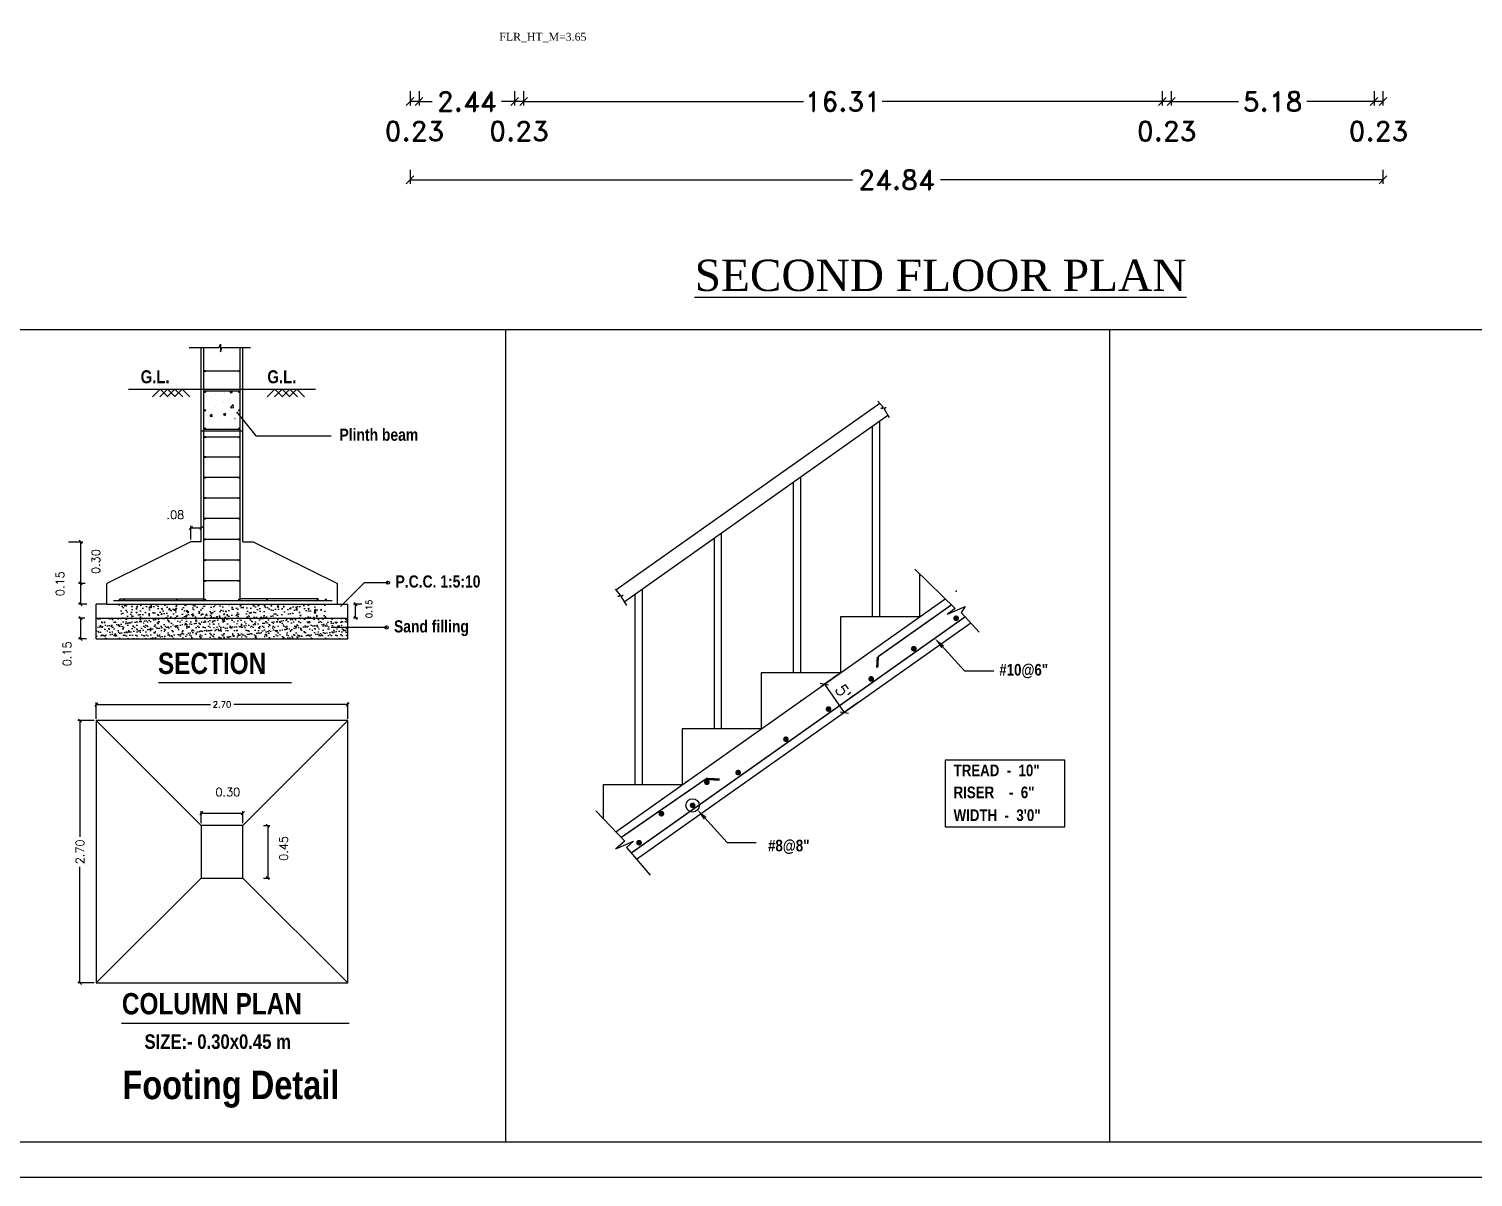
# Model space of a CAD drawing. Header units: metres. Extents: x 0 to 2856, y 0 to 1718.
# Drawn here: x 2762.41 to 2799.29, y 1574.68 to 1604 of the extents above; entities that cross this region are included whole.
import ezdxf

# ---------------------------------------------------------------- set-up
doc = ezdxf.new("R2010")
doc.units = ezdxf.units.M
doc.header["$MEASUREMENT"] = 0
doc.layers.add('BLK_1_FLR_2_STAIR_1', color=1, linetype='Continuous')
doc.layers.add('dim', color=12, linetype='Continuous')
doc.styles.add('a', font='ARIALNB.TTF')
doc.styles.add('rd', font='romand.shx')
doc.styles.add('Roman', font='times.ttf')
doc.styles.add('Tahoma', font='times.ttf', dxfattribs={"height": 0.3})
doc.dimstyles.get("Standard").update_dxf_attribs({"dimtxt": 3, "dimasz": 3, "dimexe": 1, "dimexo": 1, "dimgap": 0.09, "dimtad": 0, "dimdec": 4, "dimzin": 2, "dimdsep": 46, "dimlunit": 4, "dimtxsty": 'rd', "dimblk": 'OBLIQUE', "dimcen": 0.09, "dimclrd": 12, "dimclre": 12, "dimclrt": 5, "dimadec": 0, "dimazin": 0, "dimtfac": 1, "dimtdec": 4, "dimtix": 1, "dimtmove": 2, "dimatfit": 3, "dimfxl": 0, "dimtolj": 1, "dimtzin": 0, "dimarcsym": 0})

# ---------------------------------------------------------------- blocks, each defined once
blk = doc.blocks.new('_Oblique')
at = {"color": 0, "linetype": 'ByBlock', "lineweight": -2}
blk.add_line((-0.5, -0.5), (0.5, 0.5), dxfattribs=at)
blk = doc.blocks.new('*D90')
at = {"layer": 'Defpoints', "color": 0}
for p in [(2772.146, 1602.509), (2772.375, 1602.509), (2772.146, 1602.149)]:
    blk.add_point(p, dxfattribs=at)
at = {"layer": 'dim', "color": 12, "lineweight": -2}
for p, q in [((2772.146, 1602.409), (2772.146, 1602.049)), ((2772.375, 1602.409), (2772.375, 1602.049)), ((2772.375, 1602.149), (2772.146, 1602.149))]:
    blk.add_line(p, q, dxfattribs=at)
at = {"layer": 'dim', "color": 12, "lineweight": -2, "xscale": 0.2, "yscale": 0.2, "zscale": 0.2, "rotation": 180}
blk.add_blockref('_Oblique', (2772.146, 1602.149), dxfattribs=at)
at = {"layer": 'dim', "color": 12, "lineweight": -2, "xscale": 0.2, "yscale": 0.2, "zscale": 0.2}
blk.add_blockref('_Oblique', (2772.375, 1602.149), dxfattribs=at)
at = {"layer": 'dim', "color": 7, "insert": (2772.26, 1601.391), "char_height": 0.5, "attachment_point": 5, "style": 'rd'}
blk.add_mtext('\\A1;0.23', dxfattribs=at)
blk = doc.blocks.new('*D91')
at = {"layer": 'Defpoints', "color": 0}
for p in [(2772.375, 1602.509), (2774.816, 1602.509), (2772.375, 1602.149)]:
    blk.add_point(p, dxfattribs=at)
at = {"layer": 'dim', "color": 12, "lineweight": -2}
for p, q in [((2772.375, 1602.409), (2772.375, 1602.049)), ((2774.816, 1602.409), (2774.816, 1602.049)), ((2772.375, 1602.149), (2772.71, 1602.149)), ((2774.816, 1602.149), (2774.481, 1602.149))]:
    blk.add_line(p, q, dxfattribs=at)
at = {"layer": 'dim', "color": 12, "lineweight": -2, "xscale": 0.2, "yscale": 0.2, "zscale": 0.2, "rotation": 180}
blk.add_blockref('_Oblique', (2772.375, 1602.149), dxfattribs=at)
at = {"layer": 'dim', "color": 12, "lineweight": -2, "xscale": 0.2, "yscale": 0.2, "zscale": 0.2}
blk.add_blockref('_Oblique', (2774.816, 1602.149), dxfattribs=at)
at = {"layer": 'dim', "color": 7, "insert": (2773.595, 1602.149), "char_height": 0.5, "attachment_point": 5, "style": 'rd'}
blk.add_mtext('\\A1;2.44', dxfattribs=at)
blk = doc.blocks.new('*D92')
at = {"layer": 'Defpoints', "color": 0}
for p in [(2774.816, 1602.509), (2775.045, 1602.509), (2774.816, 1602.149)]:
    blk.add_point(p, dxfattribs=at)
at = {"layer": 'dim', "color": 12, "lineweight": -2}
for p, q in [((2774.816, 1602.409), (2774.816, 1602.049)), ((2775.045, 1602.409), (2775.045, 1602.049)), ((2775.045, 1602.149), (2774.816, 1602.149))]:
    blk.add_line(p, q, dxfattribs=at)
at = {"layer": 'dim', "color": 12, "lineweight": -2, "xscale": 0.2, "yscale": 0.2, "zscale": 0.2, "rotation": 180}
blk.add_blockref('_Oblique', (2774.816, 1602.149), dxfattribs=at)
at = {"layer": 'dim', "color": 12, "lineweight": -2, "xscale": 0.2, "yscale": 0.2, "zscale": 0.2}
blk.add_blockref('_Oblique', (2775.045, 1602.149), dxfattribs=at)
at = {"layer": 'dim', "color": 7, "insert": (2774.93, 1601.391), "char_height": 0.5, "attachment_point": 5, "style": 'rd'}
blk.add_mtext('\\A1;0.23', dxfattribs=at)
blk = doc.blocks.new('*D93')
at = {"layer": 'Defpoints', "color": 0}
for p in [(2775.045, 1602.509), (2791.352, 1602.509), (2775.045, 1602.149)]:
    blk.add_point(p, dxfattribs=at)
at = {"layer": 'dim', "color": 12, "lineweight": -2}
for p, q in [((2775.045, 1602.409), (2775.045, 1602.049)), ((2791.352, 1602.409), (2791.352, 1602.049)), ((2775.045, 1602.149), (2782.194, 1602.149)), ((2791.352, 1602.149), (2784.203, 1602.149))]:
    blk.add_line(p, q, dxfattribs=at)
at = {"layer": 'dim', "color": 12, "lineweight": -2, "xscale": 0.2, "yscale": 0.2, "zscale": 0.2, "rotation": 180}
blk.add_blockref('_Oblique', (2775.045, 1602.149), dxfattribs=at)
at = {"layer": 'dim', "color": 12, "lineweight": -2, "xscale": 0.2, "yscale": 0.2, "zscale": 0.2}
blk.add_blockref('_Oblique', (2791.352, 1602.149), dxfattribs=at)
at = {"layer": 'dim', "color": 7, "insert": (2783.198, 1602.149), "char_height": 0.5, "attachment_point": 5, "style": 'rd'}
blk.add_mtext('\\A1;16.31', dxfattribs=at)
blk = doc.blocks.new('*D94')
at = {"layer": 'Defpoints', "color": 0}
for p in [(2791.352, 1602.509), (2791.581, 1602.509), (2791.352, 1602.149)]:
    blk.add_point(p, dxfattribs=at)
at = {"layer": 'dim', "color": 12, "lineweight": -2}
for p, q in [((2791.352, 1602.409), (2791.352, 1602.049)), ((2791.581, 1602.409), (2791.581, 1602.049)), ((2791.581, 1602.149), (2791.352, 1602.149))]:
    blk.add_line(p, q, dxfattribs=at)
at = {"layer": 'dim', "color": 12, "lineweight": -2, "xscale": 0.2, "yscale": 0.2, "zscale": 0.2, "rotation": 180}
blk.add_blockref('_Oblique', (2791.352, 1602.149), dxfattribs=at)
at = {"layer": 'dim', "color": 12, "lineweight": -2, "xscale": 0.2, "yscale": 0.2, "zscale": 0.2}
blk.add_blockref('_Oblique', (2791.581, 1602.149), dxfattribs=at)
at = {"layer": 'dim', "color": 7, "insert": (2791.466, 1601.391), "char_height": 0.5, "attachment_point": 5, "style": 'rd'}
blk.add_mtext('\\A1;0.23', dxfattribs=at)
blk = doc.blocks.new('*D95')
at = {"layer": 'Defpoints', "color": 0}
for p in [(2791.581, 1602.509), (2796.759, 1602.509), (2791.581, 1602.149)]:
    blk.add_point(p, dxfattribs=at)
at = {"layer": 'dim', "color": 12, "lineweight": -2}
for p, q in [((2791.581, 1602.409), (2791.581, 1602.049)), ((2796.759, 1602.409), (2796.759, 1602.049)), ((2791.581, 1602.149), (2793.296, 1602.149)), ((2796.759, 1602.149), (2795.043, 1602.149))]:
    blk.add_line(p, q, dxfattribs=at)
at = {"layer": 'dim', "color": 12, "lineweight": -2, "xscale": 0.2, "yscale": 0.2, "zscale": 0.2, "rotation": 180}
blk.add_blockref('_Oblique', (2791.581, 1602.149), dxfattribs=at)
at = {"layer": 'dim', "color": 12, "lineweight": -2, "xscale": 0.2, "yscale": 0.2, "zscale": 0.2}
blk.add_blockref('_Oblique', (2796.759, 1602.149), dxfattribs=at)
at = {"layer": 'dim', "color": 7, "insert": (2794.17, 1602.149), "char_height": 0.5, "attachment_point": 5, "style": 'rd'}
blk.add_mtext('\\A1;5.18', dxfattribs=at)
blk = doc.blocks.new('*D96')
at = {"layer": 'Defpoints', "color": 0}
for p in [(2796.759, 1602.509), (2796.987, 1602.509), (2796.759, 1602.149)]:
    blk.add_point(p, dxfattribs=at)
at = {"layer": 'dim', "color": 12, "lineweight": -2}
for p, q in [((2796.759, 1602.409), (2796.759, 1602.049)), ((2796.987, 1602.409), (2796.987, 1602.049)), ((2796.987, 1602.149), (2796.759, 1602.149))]:
    blk.add_line(p, q, dxfattribs=at)
at = {"layer": 'dim', "color": 12, "lineweight": -2, "xscale": 0.2, "yscale": 0.2, "zscale": 0.2, "rotation": 180}
blk.add_blockref('_Oblique', (2796.759, 1602.149), dxfattribs=at)
at = {"layer": 'dim', "color": 12, "lineweight": -2, "xscale": 0.2, "yscale": 0.2, "zscale": 0.2}
blk.add_blockref('_Oblique', (2796.987, 1602.149), dxfattribs=at)
at = {"layer": 'dim', "color": 7, "insert": (2796.873, 1601.391), "char_height": 0.5, "attachment_point": 5, "style": 'rd'}
blk.add_mtext('\\A1;0.23', dxfattribs=at)
blk = doc.blocks.new('*D97')
at = {"layer": 'Defpoints', "color": 0}
for p in [(2772.146, 1600.507), (2796.987, 1600.507), (2772.146, 1600.148)]:
    blk.add_point(p, dxfattribs=at)
at = {"layer": 'dim', "color": 12, "lineweight": -2}
for p, q in [((2772.146, 1600.407), (2772.146, 1600.048)), ((2796.987, 1600.407), (2796.987, 1600.048)), ((2772.146, 1600.148), (2783.443, 1600.148)), ((2796.987, 1600.148), (2785.69, 1600.148))]:
    blk.add_line(p, q, dxfattribs=at)
at = {"layer": 'dim', "color": 12, "lineweight": -2, "xscale": 0.2, "yscale": 0.2, "zscale": 0.2, "rotation": 180}
blk.add_blockref('_Oblique', (2772.146, 1600.148), dxfattribs=at)
at = {"layer": 'dim', "color": 12, "lineweight": -2, "xscale": 0.2, "yscale": 0.2, "zscale": 0.2}
blk.add_blockref('_Oblique', (2796.987, 1600.148), dxfattribs=at)
at = {"layer": 'dim', "color": 7, "insert": (2784.567, 1600.148), "char_height": 0.5, "attachment_point": 5, "style": 'rd'}
blk.add_mtext('\\A1;24.84', dxfattribs=at)
blk = doc.blocks.new('*D52')
at = {"color": 12, "lineweight": -2}
for p, q in [((46.26, 36.866), (46.086, 36.743)), ((46.119, 36.766), (46.322, 36.48)), ((46.463, 36.58), (46.289, 36.457))]:
    blk.add_line(p, q, dxfattribs=at)
at = {"layer": 'Defpoints', "color": 0}
for p in [(46.293, 36.889), (46.496, 36.603), (46.322, 36.48)]:
    blk.add_point(p, dxfattribs=at)
at = {"color": 12, "lineweight": -2, "xscale": 0.06, "yscale": 0.06, "zscale": 0.06}
for p, rotation in [((46.119, 36.766), 125.2724214485985), ((46.322, 36.48), 305.2724214485985)]:
    blk.add_blockref('_Oblique', p, dxfattribs=dict(at, rotation=rotation))
at = {"insert": (46.323, 36.672), "char_height": 0.12, "attachment_point": 5, "rotation": 305.2724, "style": 'rd'}
blk.add_mtext('\\A1;5"', dxfattribs=at)
blk = doc.blocks.new('A')
blk.add_circle((-0.07, -0.04), 0.467)
blk = doc.blocks.new('*D46')
at = {"color": 12, "lineweight": -2}
for p, q in [((2.608, 11.028), (2.608, 11.29)), ((2.608, 11.25), (2.809, 11.25)), ((2.809, 11.022), (2.809, 11.29))]:
    blk.add_line(p, q, dxfattribs=at)
at = {"layer": 'Defpoints', "color": 0}
for p in [(2.809, 11.25), (2.608, 10.988), (2.809, 10.982)]:
    blk.add_point(p, dxfattribs=at)
at = {"color": 12, "lineweight": -2, "xscale": 0.06, "yscale": 0.06, "zscale": 0.06, "rotation": 180}
blk.add_blockref('_Oblique', (2.608, 11.25), dxfattribs=at)
at = {"color": 12, "lineweight": -2, "xscale": 0.06, "yscale": 0.06, "zscale": 0.06}
blk.add_blockref('_Oblique', (2.809, 11.25), dxfattribs=at)
at = {"insert": (2.309, 11.505), "char_height": 0.16, "attachment_point": 5, "style": 'rd'}
blk.add_mtext('\\A1;.08', dxfattribs=at)
blk = doc.blocks.new('*D47')
at = {"color": 12, "lineweight": -2}
for p, q in [((0.559, 9.509), (0.438, 9.509)), ((0.478, 9.107), (0.478, 9.509)), ((0.588, 9.107), (0.438, 9.107))]:
    blk.add_line(p, q, dxfattribs=at)
at = {"layer": 'Defpoints', "color": 0}
for p in [(0.478, 9.509), (0.599, 9.509), (0.628, 9.107)]:
    blk.add_point(p, dxfattribs=at)
at = {"color": 12, "lineweight": -2, "xscale": 0.06, "yscale": 0.06, "zscale": 0.06}
for p, rotation in [((0.478, 9.509), 90), ((0.478, 9.107), 270)]:
    blk.add_blockref('_Oblique', p, dxfattribs=dict(at, rotation=rotation))
at = {"insert": (0.216, 8.816), "char_height": 0.16, "attachment_point": 5, "rotation": 90, "style": 'rd'}
blk.add_mtext('\\A1;0.15', dxfattribs=at)
blk = doc.blocks.new('*D48')
at = {"color": 12, "lineweight": -2}
for p, q in [((0.562, 10.179), (0.438, 10.179)), ((0.478, 9.777), (0.478, 10.179)), ((0.596, 9.777), (0.438, 9.777))]:
    blk.add_line(p, q, dxfattribs=at)
at = {"layer": 'Defpoints', "color": 0}
for p in [(0.478, 10.179), (0.602, 10.179), (0.636, 9.777)]:
    blk.add_point(p, dxfattribs=at)
at = {"color": 12, "lineweight": -2, "xscale": 0.06, "yscale": 0.06, "zscale": 0.06}
for p, rotation in [((0.478, 10.179), 90), ((0.478, 9.777), 270)]:
    blk.add_blockref('_Oblique', p, dxfattribs=dict(at, rotation=rotation))
at = {"insert": (0.08, 10.172), "char_height": 0.16, "attachment_point": 5, "rotation": 90, "style": 'rd'}
blk.add_mtext('\\A1;{\\Fromand.shx|c1;0.15}', dxfattribs=at)
blk = doc.blocks.new('*D49')
at = {"color": 12, "lineweight": -2}
for p, q in [((0.24, 10.982), (0.518, 10.982)), ((0.478, 10.179), (0.478, 10.982)), ((0.562, 10.179), (0.438, 10.179))]:
    blk.add_line(p, q, dxfattribs=at)
at = {"layer": 'Defpoints', "color": 0}
for p in [(0.2, 10.982), (0.478, 10.982), (0.602, 10.179)]:
    blk.add_point(p, dxfattribs=at)
at = {"color": 12, "lineweight": -2, "xscale": 0.06, "yscale": 0.06, "zscale": 0.06}
for p, rotation in [((0.478, 10.982), 90), ((0.478, 10.179), 270)]:
    blk.add_blockref('_Oblique', p, dxfattribs=dict(at, rotation=rotation))
at = {"insert": (0.772, 10.6), "char_height": 0.16, "attachment_point": 5, "rotation": 90, "style": 'rd'}
blk.add_mtext('\\A1;0.30', dxfattribs=at)
blk = doc.blocks.new('*D50')
at = {"color": 12, "lineweight": -2}
for p, q in [((2.809, 5.543), (2.809, 5.777)), ((2.809, 5.737), (3.612, 5.737)), ((3.612, 5.543), (3.612, 5.777))]:
    blk.add_line(p, q, dxfattribs=at)
at = {"layer": 'Defpoints', "color": 0}
for p in [(3.612, 5.737), (2.809, 5.503), (3.612, 5.503)]:
    blk.add_point(p, dxfattribs=at)
at = {"color": 12, "lineweight": -2, "xscale": 0.06, "yscale": 0.06, "zscale": 0.06, "rotation": 180}
blk.add_blockref('_Oblique', (2.809, 5.737), dxfattribs=at)
at = {"color": 12, "lineweight": -2, "xscale": 0.06, "yscale": 0.06, "zscale": 0.06}
blk.add_blockref('_Oblique', (3.612, 5.737), dxfattribs=at)
at = {"insert": (3.323, 6.143), "char_height": 0.16, "attachment_point": 5, "style": 'rd'}
blk.add_mtext('\\A1;0.30', dxfattribs=at)
blk = doc.blocks.new('*D51')
at = {"color": 12, "lineweight": -2}
for p, q in [((0.78, 7.563), (0.78, 7.878)), ((0.78, 7.838), (2.985, 7.838)), ((5.641, 7.838), (3.436, 7.838)), ((5.641, 7.563), (5.641, 7.878))]:
    blk.add_line(p, q, dxfattribs=at)
at = {"layer": 'Defpoints', "color": 0}
for p in [(5.641, 7.838), (0.78, 7.523), (5.641, 7.523)]:
    blk.add_point(p, dxfattribs=at)
at = {"color": 12, "lineweight": -2, "xscale": 0.06, "yscale": 0.06, "zscale": 0.06, "rotation": 180}
blk.add_blockref('_Oblique', (0.78, 7.838), dxfattribs=at)
at = {"color": 12, "lineweight": -2, "xscale": 0.06, "yscale": 0.06, "zscale": 0.06}
blk.add_blockref('_Oblique', (5.641, 7.838), dxfattribs=at)
at = {"insert": (3.211, 7.838), "char_height": 0.12, "attachment_point": 5, "style": 'rd'}
blk.add_mtext('\\A1;2.70', dxfattribs=at)
blk = doc.blocks.new('*X13')
at = {"color": 0}
for p, q in [((-604, -365), (-604, -365)), ((-575, -346), (-575, -346)), ((-525, -403), (-525, -403)), ((-522, -320), (-522, -320)), ((-519, -392), (-519, -392)), ((-512, -337), (-512, -337)), ((-471, -371), (-471, -371)), ((-469, -329), (-459, -317)), ((-469, -329), (-454, -330)), ((-467, -437), (-448, -417)), ((-454, -330), (-456, -317)), ((-445, -441), (-448, -417)), ((-613, -501), (-601, -487)), ((-613, -501), (-598, -503)), ((-605, -472), (-605, -472)), ((-598, -503), (-601, -487)), ((-578, -436), (-578, -436)), ((-528, -486), (-528, -486)), ((-520, -498), (-520, -498)), ((-517, -486), (-499, -480)), ((-517, -486), (-504, -495)), ((-504, -495), (-499, -480)), ((-484, -423), (-484, -423)), ((-467, -437), (-445, -441)), ((-459, -447), (-459, -447)), ((-434, -517), (-433, -516)), ((-434, -517), (-433, -517)), ((-600, -526), (-600, -526)), ((-549, -522), (-549, -522)), ((-531, -569), (-531, -569)), ((-467, -532), (-467, -532))]:
    blk.add_line(p, q, dxfattribs=at)
blk = doc.blocks.new('*D43')
at = {"color": 12, "lineweight": -2}
for p, q in [((4.015, 5.496), (4.135, 5.496)), ((4.095, 5.496), (4.095, 4.482)), ((4.015, 4.482), (4.135, 4.482))]:
    blk.add_line(p, q, dxfattribs=at)
at = {"layer": 'Defpoints', "color": 0}
for p in [(3.975, 5.496), (3.975, 4.482), (4.095, 4.482)]:
    blk.add_point(p, dxfattribs=at)
at = {"color": 12, "lineweight": -2, "xscale": 0.06, "yscale": 0.06, "zscale": 0.06}
for p, rotation in [((4.095, 5.496), 90), ((4.095, 4.482), 270)]:
    blk.add_blockref('_Oblique', p, dxfattribs=dict(at, rotation=rotation))
at = {"insert": (4.403, 5.055), "char_height": 0.16, "attachment_point": 5, "rotation": 90, "style": 'rd'}
blk.add_mtext('\\A1;0.45', dxfattribs=at)
blk = doc.blocks.new('*D44')
at = {"color": 12, "lineweight": -2}
for p, q in [((0.74, 7.525), (0.424, 7.525)), ((0.464, 7.525), (0.464, 5.277)), ((0.464, 2.453), (0.464, 4.701)), ((0.74, 2.453), (0.424, 2.453))]:
    blk.add_line(p, q, dxfattribs=at)
at = {"layer": 'Defpoints', "color": 0}
for p in [(0.464, 7.525), (0.78, 7.525), (0.78, 2.453)]:
    blk.add_point(p, dxfattribs=at)
at = {"color": 12, "lineweight": -2, "xscale": 0.06, "yscale": 0.06, "zscale": 0.06}
for p, rotation in [((0.464, 7.525), 90), ((0.464, 2.453), 270)]:
    blk.add_blockref('_Oblique', p, dxfattribs=dict(at, rotation=rotation))
at = {"insert": (0.464, 4.989), "char_height": 0.16, "attachment_point": 5, "rotation": 90, "style": 'rd'}
blk.add_mtext('\\A1;2.70', dxfattribs=at)
blk = doc.blocks.new('*D45')
at = {"color": 12, "lineweight": -2}
for p, q in [((5.912, 9.777), (5.754, 9.777)), ((5.794, 9.509), (5.794, 9.777)), ((5.834, 9.509), (5.754, 9.509))]:
    blk.add_line(p, q, dxfattribs=at)
at = {"layer": 'Defpoints', "color": 0}
for p in [(5.794, 9.777), (5.952, 9.777), (5.874, 9.509)]:
    blk.add_point(p, dxfattribs=at)
at = {"color": 12, "lineweight": -2, "xscale": 0.06, "yscale": 0.06, "zscale": 0.06}
for p, rotation in [((5.794, 9.777), 90), ((5.794, 9.509), 270)]:
    blk.add_blockref('_Oblique', p, dxfattribs=dict(at, rotation=rotation))
at = {"insert": (6.053, 9.685), "char_height": 0.12, "attachment_point": 5, "rotation": 90, "style": 'rd'}
blk.add_mtext('\\A1;0.15', dxfattribs=at)
blk = doc.blocks.new('STEPS')
for p, q in [((43.996, 37.726), (46.682, 39.627)), ((44.081, 37.606), (46.765, 39.504)), ((46.61, 37.451), (46.61, 39.395)), ((46.684, 37.451), (46.684, 39.447)), ((45.805, 36.881), (45.805, 38.826)), ((45.879, 36.881), (45.879, 38.878)), ((45, 36.312), (45, 38.256)), ((45.074, 36.312), (45.074, 38.309)), ((47.087, 37.894), (47.087, 37.451)), ((43.996, 35.265), (47.35, 37.637)), ((44.195, 35.742), (44.195, 37.687)), ((44.269, 35.742), (44.269, 37.739)), ((44.209, 34.985), (47.61, 37.391)), ((46.282, 37.451), (46.282, 36.881)), ((47.087, 37.451), (46.282, 37.451)), ((47.277, 37.197), (47.546, 36.902)), ((47.546, 36.902), (47.842, 36.902)), ((45.477, 36.881), (45.477, 36.312)), ((46.282, 36.881), (45.477, 36.881)), ((44.672, 36.312), (44.672, 35.742)), ((45.477, 36.312), (44.672, 36.312)), ((44.672, 35.742), (43.867, 35.742)), ((43.867, 35.742), (43.867, 35.403)), ((44.861, 35.451), (45.13, 35.157)), ((45.13, 35.157), (45.426, 35.157))]:
    blk.add_line(p, q)
for points in [[(46.664, 39.647), (46.717, 39.586), (46.693, 39.572), (46.749, 39.584), (46.727, 39.568), (46.78, 39.48)], [(47.041, 37.939), (47.451, 37.539), (47.373, 37.48), (47.551, 37.557), (47.51, 37.498), (47.696, 37.298)], [(43.989, 37.734), (44.042, 37.674), (44.017, 37.66), (44.073, 37.672), (44.052, 37.655), (44.105, 37.567)], [(43.795, 35.479), (44.087, 35.168), (43.998, 35.092), (44.176, 35.168), (44.106, 35.104), (44.348, 34.825)]]:
    blk.add_lwpolyline(points)
for points, const_width in [([(46.663, 37.045), (47.413, 37.575)], 0.0154), ([(44.154, 35.049), (47.552, 37.453)], 0.0154), ([(46.657, 36.936), (46.663, 37.045)], 0.0243), ([(44.051, 35.207), (44.914, 35.803)], 0.0154), ([(44.914, 35.803), (45.054, 35.796)], 0.0243)]:
    blk.add_lwpolyline(points, dxfattribs=dict(const_width=const_width))
at = {"const_width": 0.0289}
for points in [[(47.446, 37.438, 1), (47.474, 37.438, 1)], [(47.015, 37.128, 1), (47.044, 37.128, 1)], [(46.581, 36.821, 1), (46.61, 36.821, 1)], [(46.147, 36.514, 1), (46.176, 36.514, 1)], [(45.714, 36.207, 1), (45.742, 36.207, 1)], [(45.227, 35.867, 1), (45.256, 35.867, 1)], [(44.909, 35.769, 1), (44.938, 35.769, 1)], [(44.446, 35.449, 1), (44.475, 35.449, 1)], [(44.764, 35.534, 1), (44.793, 35.534, 1)], [(44.219, 35.154, 1), (44.248, 35.154, 1)]]:
    blk.add_lwpolyline(points, format="xyb", close=True, dxfattribs=at)
blk.add_lwpolyline([(47.35, 35.993), (47.35, 35.316), (48.567, 35.316), (48.567, 35.993)], close=True)
blk.add_circle((44.778, 35.534), 0.0678)
for p in [(47.46, 37.715), (47.46, 37.715), (45.879, 36.597), (44.711, 35.77), (44.471, 35.6)]:
    blk.add_point(p)
for points in [[(47.308, 37.134), (47.337, 37.161), (47.243, 37.234)], [(44.891, 35.389), (44.92, 35.415), (44.827, 35.489)]]:
    blk.add_solid(points)
at = {"style": 'a'}
for s, height, p in [('#10@6"', 0.1181, (47.899, 36.855)), ('TREAD  -  10"', 0.11807, (47.434, 35.831)), ('RISER    -  6"', 0.11807, (47.434, 35.607)), ('WIDTH  -  3\'0"', 0.11807, (47.434, 35.375)), ('#8@8"', 0.1181, (45.546, 35.066))]:
    blk.add_text(s, height=height, dxfattribs=at).set_placement(p)
dim = blk.add_linear_dim(base=(46.322, 36.48), p1=(46.293, 36.889), p2=(46.496, 36.603), angle=305.2724, text='5"', dimstyle='Standard', override={"dimscale": 0.04, "dimasz": 1.5, "dimgap": 1, "dimdec": 2, "dimzin": 8, "dimlunit": 2, "dimpost": '\\X', "dimclrt": 256, "dimtdec": 2, "dimtofl": 0})
dim.commit()
dim.dimension.update_dxf_attribs({"geometry": '*D52', "text_midpoint": (46.323, 36.672), "dimtype": 129})
blk = doc.blocks.new('A$C052E0D5D')
h = blk.add_hatch()
h.set_pattern_fill('AR-CONC', color=256, scale=0.033488, style=0)
h.set_pattern_definition([(50, (25.60827, -2.39438), (0.2401947, -0.0210143), [0.0251159, -0.2762744]), (355, (25.60827, -2.39438), (-0.0464648, 0.2518926), [0.0200927, -0.2210195]), (100.4514, (25.62828, -2.39613), (0.19373, 0.2308782), [0.0213452, -0.2347971]), (46.1842, (25.60827, -2.3274), (0.3573956, -0.0554287), [0.037674, -0.4144116]), (96.6356, (25.63805, -2.33202), (0.312998, 0.3262107), [0.032018, -0.3521956]), (351.1842, (25.60827, -2.3274), (0.312998, 0.326211), [0.030139, -0.3315293]), (21, (25.64175, -2.34414), (0.1998911, -0.1348282), [0.0251159, -0.2762744]), (326, (25.64175, -2.34414), (0.081481, 0.2428368), [0.0200927, -0.2210195]), (71.4514, (25.6584, -2.35538), (0.2813721, 0.1080084), [0.0213452, -0.2347971]), (37.5, (25.608265, -2.39438), (0.00407207, 0.11147885), [0, -0.2183405, 0, -0.2243683, 0, -0.2218567]), (7.5, (25.60827, -2.39438), (0.0880962, 0.13207983), [0, -0.1279234, 0, -0.2133173, 0, -0.0845567]), (327.5, (25.53359, -2.39438), (0.17876542, -0.00755313), [0, -0.0837195, 0, -0.2612049, 0, -0.3465988]), (317.5, (25.5001, -2.39438), (0.19529625, 0.033523), [0, -0.1088354, 0, -0.1734668, 0, -0.2461354])])
h.paths.add_polyline_path([(5.22, 9.509), (5.22, 9.777), (5.019, 9.777), (1.402, 9.777), (1.201, 9.777), (1.201, 9.509)])
h = blk.add_hatch()
h.set_pattern_fill('AR-SAND', color=256, scale=0.066976, style=0)
h.set_pattern_definition([(37.5, (25.60827, -2.39438), (-0.004219, 0.1290502), [0, -0.10180293, 0, -0.11385854, 0, -0.10883537]), (7.5, (25.60827, -2.39438), (0.1185319, 0.189015), [0, -0.05492, 0, -0.0917566, 0, -0.0351622]), (327.5, (25.52589, -2.39438), (0.20857156, 0.000379), [0, -0.0334878, 0, -0.1205561, 0, -0.1573927]), (317.5, (25.52589, -2.39438), (0.2013372, 0.0587829), [0, -0.0167439, 0, -0.07903122, 0, -0.09041708])])
h.paths.add_polyline_path([(5.641, 9.107), (5.641, 9.509), (0.78, 9.509), (0.78, 9.107)])
for p, q in [((3.154, 14.736), (3.184, 14.804)), ((3.184, 14.804), (3.184, 14.656)), ((2.578, 14.736), (3.154, 14.736)), ((2.809, 13.932), (2.809, 14.736)), ((2.862, 9.846), (2.862, 14.736)), ((3.184, 14.656), (3.205, 14.736)), ((3.205, 14.736), (3.759, 14.736)), ((3.559, 9.846), (3.559, 14.736)), ((3.612, 13.932), (3.612, 14.736)), ((3.542, 14.283), (2.884, 14.283)), ((1.402, 13.932), (5.019, 13.932)), ((2.017, 13.932), (1.869, 13.784)), ((2.157, 13.932), (2.009, 13.784)), ((2.017, 13.932), (2.165, 13.784)), ((2.301, 13.932), (2.153, 13.784)), ((2.157, 13.932), (2.305, 13.784)), ((2.442, 13.932), (2.294, 13.784)), ((2.301, 13.932), (2.45, 13.784)), ((2.442, 13.932), (2.59, 13.784)), ((2.809, 13.129), (2.809, 13.932)), ((2.862, 13.903), (3.559, 13.903)), ((3.612, 13.129), (3.612, 13.932)), ((4.234, 13.932), (4.086, 13.784)), ((4.375, 13.932), (4.226, 13.784)), ((4.234, 13.932), (4.382, 13.784)), ((4.519, 13.932), (4.371, 13.784)), ((4.375, 13.932), (4.523, 13.784)), ((4.659, 13.932), (4.511, 13.784)), ((4.519, 13.932), (4.667, 13.784)), ((4.659, 13.932), (4.807, 13.784)), ((3.491, 13.498), (3.862, 13.034)), ((2.809, 10.982), (2.809, 13.129)), ((2.809, 13.129), (3.612, 13.129)), ((2.862, 13.158), (3.559, 13.158)), ((3.612, 10.982), (3.612, 13.129)), ((3.542, 13.007), (2.884, 13.007)), ((3.862, 13.034), (5.32, 13.034)), ((3.542, 12.621), (2.884, 12.621)), ((3.542, 12.225), (2.884, 12.225)), ((3.542, 11.828), (2.884, 11.828)), ((3.542, 11.432), (2.884, 11.432)), ((2.608, 10.982), (0.981, 10.179)), ((2.809, 10.982), (2.608, 10.982)), ((3.542, 11.03), (2.884, 11.03)), ((3.612, 10.982), (3.813, 10.982)), ((3.813, 10.982), (5.44, 10.179)), ((3.542, 10.628), (2.884, 10.628)), ((0.981, 9.777), (0.981, 10.179)), ((3.542, 10.226), (2.884, 10.226)), ((5.44, 9.777), (5.44, 10.179)), ((5.504, 9.732), (5.968, 10.196)), ((5.968, 10.196), (6.423, 10.196)), ((0.78, 9.107), (0.78, 9.777)), ((0.981, 9.777), (0.78, 9.777)), ((0.981, 9.777), (5.44, 9.777)), ((1.113, 9.846), (5.337, 9.846)), ((1.244, 9.883), (2.862, 9.883)), ((5.066, 9.883), (3.563, 9.883)), ((5.44, 9.777), (5.641, 9.777)), ((5.641, 9.107), (5.641, 9.777)), ((0.78, 9.509), (5.641, 9.509)), ((5.321, 9.33), (6.396, 9.33)), ((0.78, 9.107), (5.641, 9.107)), ((1.985, 8.265), (4.555, 8.265)), ((2.809, 5.496), (0.78, 7.525)), ((3.612, 5.496), (5.641, 7.525)), ((0.78, 2.453), (2.809, 4.482)), ((5.641, 2.453), (3.612, 4.482)), ((1.267, 1.675), (5.669, 1.675))]:
    blk.add_line(p, q)
at = {"const_width": 0.0209}
for points in [[(2.894, 14.283, -1), (2.873, 14.283, -1)], [(3.531, 14.283, 1), (3.552, 14.283, 1)], [(2.894, 13.881, -1), (2.873, 13.881, -1)], [(3.531, 13.881, 1), (3.552, 13.881, 1)], [(2.894, 13.524, -1), (2.873, 13.524, -1)], [(3.531, 13.524, 1), (3.552, 13.524, 1)], [(2.894, 13.172, -1), (2.873, 13.172, -1)], [(3.531, 13.172, 1), (3.552, 13.172, 1)], [(2.894, 13.007, -1), (2.873, 13.007, -1)], [(3.531, 13.007, 1), (3.552, 13.007, 1)], [(2.894, 12.621, -1), (2.873, 12.621, -1)], [(3.531, 12.621, 1), (3.552, 12.621, 1)], [(2.894, 12.225, -1), (2.873, 12.225, -1)], [(3.531, 12.225, 1), (3.552, 12.225, 1)], [(2.894, 11.828, -1), (2.873, 11.828, -1)], [(3.531, 11.828, 1), (3.552, 11.828, 1)], [(2.894, 11.432, -1), (2.873, 11.432, -1)], [(3.531, 11.432, 1), (3.552, 11.432, 1)], [(2.894, 11.03, -1), (2.873, 11.03, -1)], [(3.531, 11.03, 1), (3.552, 11.03, 1)], [(2.894, 10.628, -1), (2.873, 10.628, -1)], [(3.531, 10.628, 1), (3.552, 10.628, 1)], [(2.894, 10.226, -1), (2.873, 10.226, -1)], [(3.531, 10.226, 1), (3.552, 10.226, 1)], [(1.244, 9.865, -1), (1.223, 9.865, -1)], [(1.325, 9.865, -1), (1.304, 9.865, -1)], [(2.35, 9.865, -1), (2.329, 9.865, -1)], [(2.894, 9.865, -1), (2.873, 9.865, -1)], [(3.531, 9.865, 1), (3.552, 9.865, 1)], [(4.071, 9.865, 1), (4.092, 9.865, 1)], [(5.051, 9.865, 1), (5.072, 9.865, 1)], [(5.206, 9.865, 1), (5.227, 9.865, 1)]]:
    blk.add_lwpolyline(points, format="xyb", close=True, dxfattribs=at)
for points in [[(0.78, 7.525), (0.78, 2.453), (5.641, 2.453), (5.641, 7.525)], [(2.809, 5.496), (2.809, 4.482), (3.612, 4.482), (3.612, 5.496)]]:
    blk.add_lwpolyline(points, close=True)
for name, p, xscale, yscale, zscale in [('*X13', (4.624, 14.753), 0.0026790244715775, 0.0026790244715775, 0.0026790244715775), ('A', (6.423, 10.196), 0.0669756117888806, 0.0669756117888806, 0.0669756117888806), ('A', (6.396, 9.33), 0.0669756117888806, 0.0669756117888806, 0.0669756117888806)]:
    blk.add_blockref(name, p, dxfattribs=dict(xscale=xscale, yscale=yscale, zscale=zscale))
at = {"style": 'a'}
for s, height, p in [('G.L.', 0.2512, (1.637, 14.048)), ('G.L.', 0.2512, (4.087, 14.048)), ('Plinth beam', 0.23441, (5.481, 12.936)), ('P.C.C. 1:5:10', 0.23441, (6.565, 10.099)), ('Sand filling', 0.23441, (6.535, 9.231)), ('SECTION', 0.4112, (1.972, 8.428)), ('COLUMN PLAN', 0.41116, (1.275, 1.847)), ('SIZE:- 0.30x0.45 m', 0.2813, (1.712, 1.179))]:
    blk.add_text(s, height=height, dxfattribs=at).set_placement(p)
at = {"insert": (1.285, 0.757), "char_height": 0.54934, "attachment_point": 1, "style": 'a'}
blk.add_mtext('Footing Detail', dxfattribs=at)
for base, p1, p2, text, picture, middle in [((2.809, 11.25), (2.608, 10.988), (2.809, 10.982), '.08', '*D46', (2.309, 11.505)), ((3.612, 5.737), (2.809, 5.503), (3.612, 5.503), '0.30', '*D50', (3.323, 6.143))]:
    dim = blk.add_linear_dim(base=base, p1=p1, p2=p2, text=text, dimstyle='Standard', override={"dimscale": 0.04, "dimtxt": 4, "dimasz": 1.5, "dimgap": 1, "dimdec": 2, "dimzin": 8, "dimlunit": 2, "dimpost": '\\X', "dimclrt": 256, "dimtdec": 2, "dimtofl": 0})
    dim.commit()
    dim.dimension.update_dxf_attribs({"geometry": picture, "text_midpoint": middle, "dimtype": 128})
for base, p1, p2, angle, text, override, picture, middle in [((0.478, 10.982), (0.602, 10.179), (0.2, 10.982), 90, '0.30', {"dimscale": 0.04, "dimtxt": 4, "dimasz": 1.5, "dimgap": 1, "dimdec": 2, "dimzin": 8, "dimlunit": 2, "dimpost": '\\X', "dimclrt": 256, "dimtdec": 2, "dimtofl": 0}, '*D49', (0.772, 10.6)), ((0.478, 10.179), (0.636, 9.777), (0.602, 10.179), 90, '{\\Fromand.shx|c1;0.15}', {"dimscale": 0.04, "dimtxt": 4, "dimasz": 1.5, "dimgap": 1, "dimdec": 2, "dimzin": 8, "dimlunit": 2, "dimpost": '\\X', "dimclrt": 256, "dimtdec": 2, "dimtofl": 0}, '*D48', (0.08, 10.172)), ((5.794, 9.777), (5.874, 9.509), (5.952, 9.777), 90, '0.15', {"dimscale": 0.04, "dimasz": 1.5, "dimgap": 1, "dimdec": 2, "dimzin": 8, "dimlunit": 2, "dimpost": '\\X', "dimclrt": 256, "dimtdec": 2, "dimtofl": 0}, '*D45', (6.053, 9.685)), ((0.478, 9.509), (0.628, 9.107), (0.599, 9.509), 90, '0.15', {"dimscale": 0.04, "dimtxt": 4, "dimasz": 1.5, "dimgap": 1, "dimdec": 2, "dimzin": 8, "dimlunit": 2, "dimpost": '\\X', "dimclrt": 256, "dimtdec": 2, "dimtofl": 0}, '*D47', (0.216, 8.816)), ((4.095, 4.482), (3.975, 5.496), (3.975, 4.482), 270, '0.45', {"dimscale": 0.04, "dimtxt": 4, "dimasz": 1.5, "dimgap": 1, "dimdec": 2, "dimzin": 8, "dimlunit": 2, "dimpost": '\\X', "dimclrt": 256, "dimtdec": 2, "dimtofl": 0}, '*D43', (4.403, 5.055))]:
    dim = blk.add_linear_dim(base=base, p1=p1, p2=p2, angle=angle, text=text, dimstyle='Standard', override=override)
    dim.commit()
    dim.dimension.update_dxf_attribs({"geometry": picture, "text_midpoint": middle, "dimtype": 128})
dim = blk.add_linear_dim(base=(5.641, 7.838), p1=(0.78, 7.523), p2=(5.641, 7.523), text='2.70', dimstyle='Standard', override={"dimscale": 0.04, "dimasz": 1.5, "dimgap": 1, "dimdec": 2, "dimzin": 8, "dimlunit": 2, "dimpost": '\\X', "dimclrt": 256, "dimtdec": 2, "dimtofl": 0})
dim.commit()
dim.dimension.update_dxf_attribs({"geometry": '*D51', "text_midpoint": (3.211, 7.838)})
dim = blk.add_linear_dim(base=(0.464, 7.525), p1=(0.78, 2.453), p2=(0.78, 7.525), angle=90, text='2.70', dimstyle='Standard', override={"dimscale": 0.04, "dimtxt": 4, "dimasz": 1.5, "dimgap": 1, "dimdec": 2, "dimzin": 8, "dimlunit": 2, "dimpost": '\\X', "dimclrt": 256, "dimtdec": 2, "dimtofl": 0})
dim.commit()
dim.dimension.update_dxf_attribs({"geometry": '*D44', "text_midpoint": (0.464, 4.989)})

msp = doc.modelspace()

# ---------------------------------------------------------------- linework, layer by layer
for p, q in [((2690.147, 1596.323), (2802.459, 1596.323)), ((2774.584, 1596.323), (2774.584, 1575.576)), ((2790.004, 1596.323), (2790.004, 1575.576))]:
    msp.add_line(p, q)
at = {"color": 30}
for points in [[(2689.318, 1574.683), (2855.825, 1574.683), (2855.825, 1690.613), (2689.318, 1690.613)], [(2690.223, 1575.588), (2854.92, 1575.588), (2854.92, 1689.708), (2690.223, 1689.708), (2690.223, 1575.588)]]:
    msp.add_lwpolyline(points, close=True, dxfattribs=at)

# ---------------------------------------------------------------- block references
at = {"xscale": 1.320766475783653, "yscale": 1.320766475783653, "zscale": 1.320766475783653}
msp.add_blockref('A$C052E0D5D', (2763.105, 1576.4), dxfattribs=at)
at = {"linetype": 'ByBlock', "xscale": 2.509084330014232, "yscale": 2.509084330014232, "zscale": 2.509084330014232}
msp.add_blockref('STEPS', (2667.008, 1495.018), dxfattribs=at)

# ---------------------------------------------------------------- texts
at = {"style": 'Tahoma'}
msp.add_text('%%USECOND FLOOR PLAN', height=0.8, dxfattribs=at).set_placement((2779.413, 1597.31))
at = {"layer": 'BLK_1_FLR_2_STAIR_1', "insert": (2775.537, 1603.902), "char_height": 0.2, "width": 2.4, "attachment_point": 2, "style": 'Roman'}
msp.add_mtext('FLR_HT_M=3.65', dxfattribs=at)

# ---------------------------------------------------------------- dimensions: what is measured, and where the dimension line sits
at = {"layer": 'dim'}
for base, p1, p2, picture, middle in [((2772.146, 1602.149), (2772.375, 1602.509), (2772.146, 1602.509), '*D90', (2772.26, 1601.391)), ((2774.816, 1602.149), (2775.045, 1602.509), (2774.816, 1602.509), '*D92', (2774.93, 1601.391)), ((2791.352, 1602.149), (2791.581, 1602.509), (2791.352, 1602.509), '*D94', (2791.466, 1601.391)), ((2796.759, 1602.149), (2796.987, 1602.509), (2796.759, 1602.509), '*D96', (2796.873, 1601.391))]:
    dim = msp.add_linear_dim(base=base, p1=p1, p2=p2, dimstyle='Standard', override={"dimscale": 0.1, "dimtxt": 5, "dimasz": 2, "dimgap": 1, "dimdec": 2, "dimzin": 8, "dimlunit": 2, "dimpost": '\\X', "dimclrt": 7, "dimtdec": 2, "dimtofl": 0, "dimfxl": 0.18, "dimarcsym": 1}, dxfattribs=at)
    dim.commit()
    dim.dimension.update_dxf_attribs({"geometry": picture, "text_midpoint": middle, "dimtype": 160})
for base, p1, p2, picture, middle in [((2772.375, 1602.149), (2774.816, 1602.509), (2772.375, 1602.509), '*D91', (2773.595, 1602.149)), ((2775.045, 1602.149), (2791.352, 1602.509), (2775.045, 1602.509), '*D93', (2783.198, 1602.149)), ((2791.581, 1602.149), (2796.759, 1602.509), (2791.581, 1602.509), '*D95', (2794.17, 1602.149)), ((2772.146, 1600.148), (2796.987, 1600.507), (2772.146, 1600.507), '*D97', (2784.567, 1600.148))]:
    dim = msp.add_linear_dim(base=base, p1=p1, p2=p2, dimstyle='Standard', override={"dimscale": 0.1, "dimtxt": 5, "dimasz": 2, "dimgap": 1, "dimdec": 2, "dimzin": 8, "dimlunit": 2, "dimpost": '\\X', "dimclrt": 7, "dimtdec": 2, "dimtofl": 0, "dimfxl": 0.18, "dimarcsym": 1}, dxfattribs=at)
    dim.commit()
    dim.dimension.update_dxf_attribs({"geometry": picture, "text_midpoint": middle})

doc.saveas('drawing.dxf')
